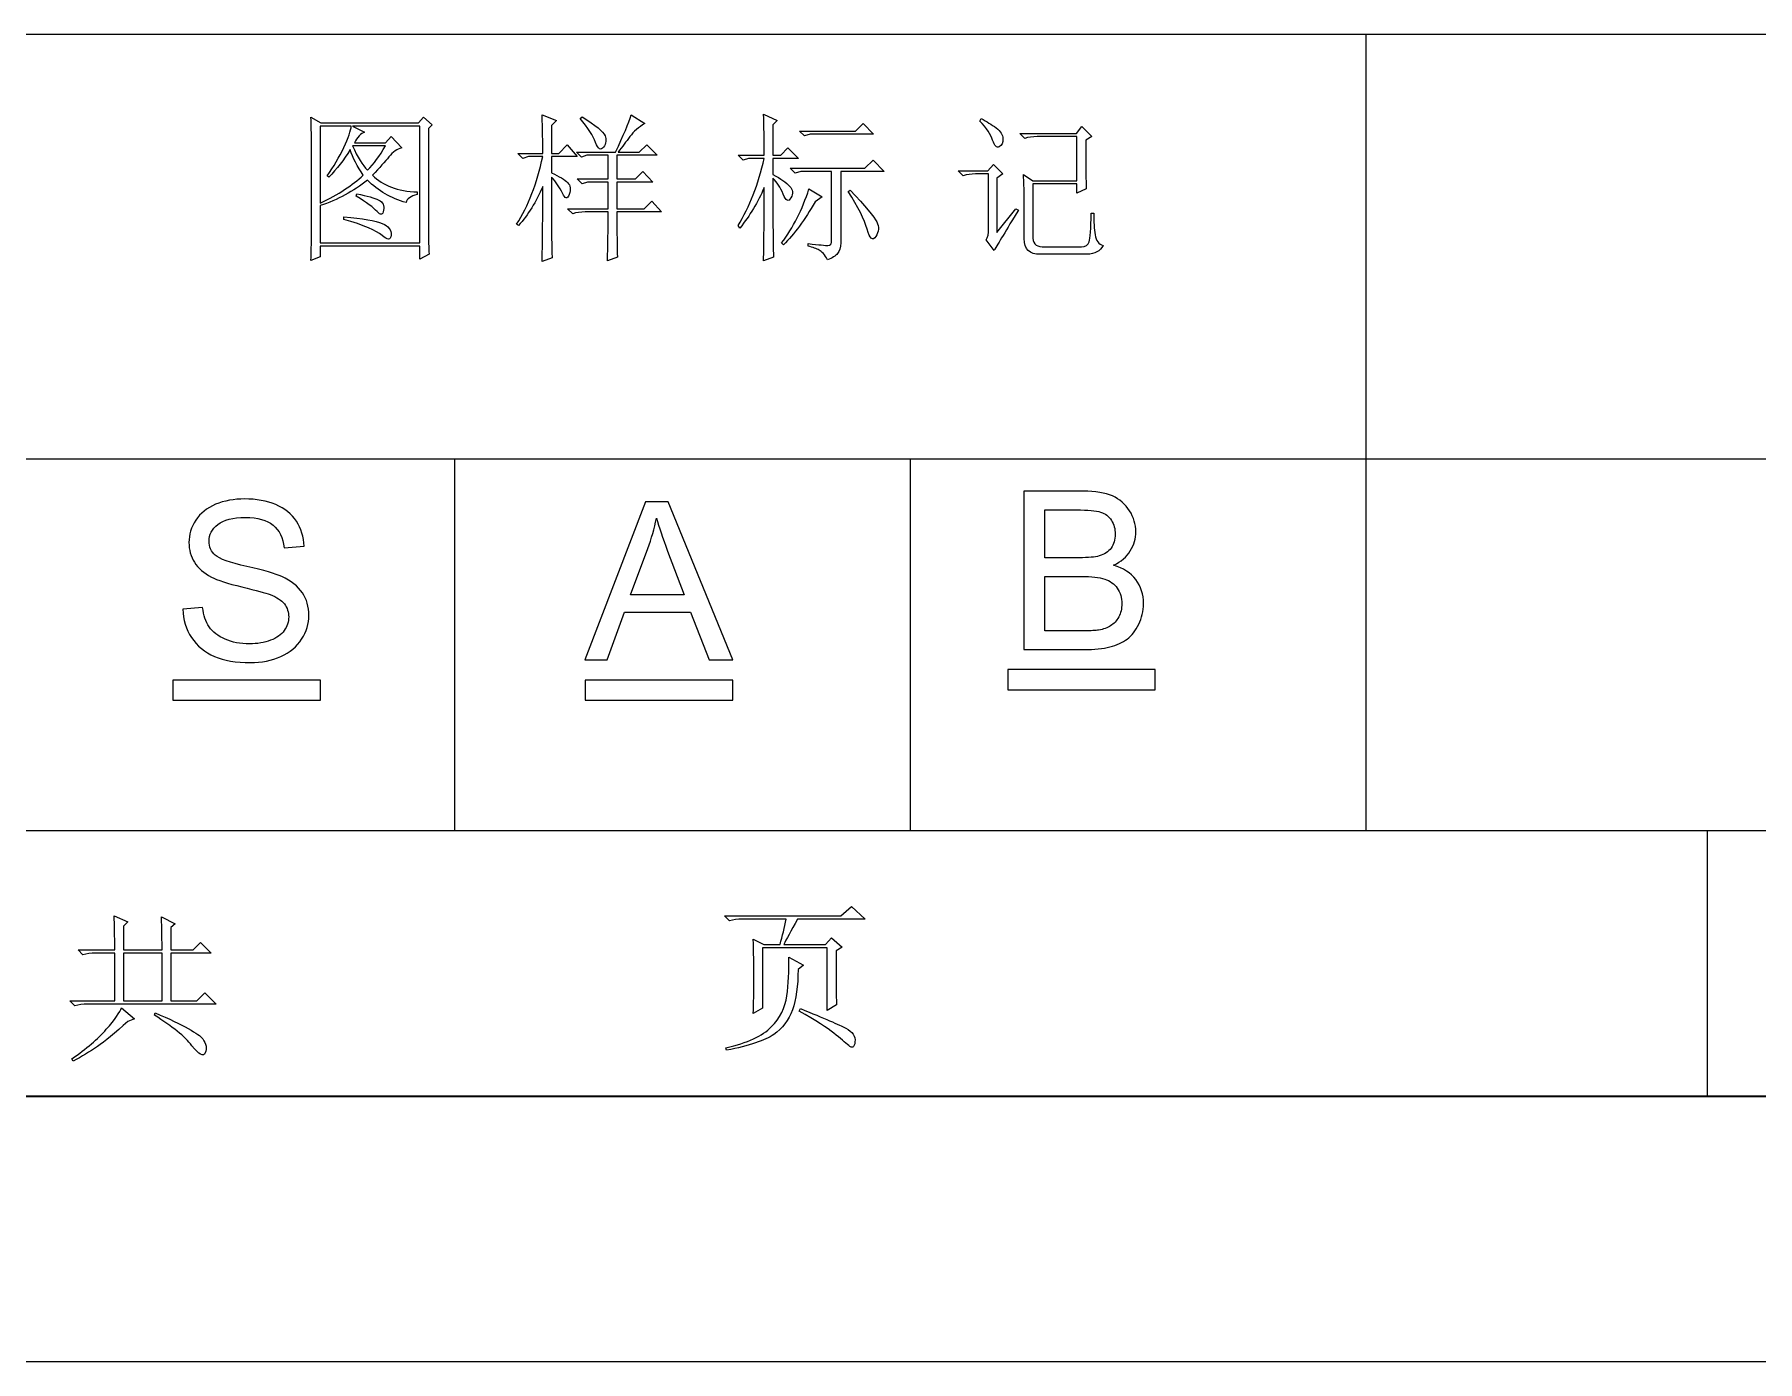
# Model space of a CAD drawing. Header units: millimetres. Extents: x 803 to 1266, y 444 to 714.
# Drawn here: x 1145.94 to 1175.1, y 444.44 to 466.91 of the extents above; entities that cross this region are included whole.
import ezdxf

# ---------------------------------------------------------------- set-up
doc = ezdxf.new("R2010")
doc.units = ezdxf.units.MM
doc.layers.add('layer 1', color=7, linetype='CONTINUOUS')

msp = doc.modelspace()

# ---------------------------------------------------------------- linework, layer by layer
at = {"layer": 'layer 1', "color": 1, "lineweight": 9}
for points in [[(1203.173, 466.907), (1203.173, 466.907), (1087.508, 466.907), (1087.508, 466.907)], [(1168.473, 466.907), (1168.473, 466.907), (1168.473, 466.907), (1168.473, 466.907)], [(1168.473, 466.907), (1168.473, 466.907), (1168.473, 453.428), (1168.473, 453.428)], [(1203.173, 459.718), (1203.173, 459.718), (1145.34, 459.718), (1145.34, 459.718)], [(1153.051, 459.718), (1153.051, 459.718), (1153.051, 453.428), (1153.051, 453.428)], [(1160.762, 459.718), (1160.762, 459.718), (1160.762, 453.428), (1160.762, 453.428)], [(1203.173, 453.428), (1203.173, 453.428), (1087.508, 453.428), (1087.508, 453.428)], [(1174.257, 453.428), (1174.257, 453.428), (1174.257, 453.428), (1174.257, 453.428)], [(1174.257, 448.935), (1174.257, 448.935), (1174.257, 453.428), (1174.257, 453.428)], [(1063.411, 444.443), (1063.411, 444.443), (1265.825, 444.443), (1265.825, 444.443)]]:
    msp.add_open_spline(points, degree=3, dxfattribs=at)
at = {"layer": 'layer 1', "color": 32, "lineweight": -3}
for points, knots in [([(1152.609, 465.315), (1152.609, 465.315), (1152.672, 465.377), (1152.672, 465.377), (1152.672, 465.377), (1152.672, 465.377), (1152.525, 465.504), (1152.525, 465.504), (1152.525, 465.504), (1152.525, 465.504), (1152.441, 465.409), (1152.441, 465.409), (1152.441, 465.409), (1152.441, 465.409), (1150.787, 465.409), (1150.787, 465.409), (1150.787, 465.409), (1150.787, 465.409), (1150.619, 465.504), (1150.619, 465.504), (1150.619, 465.504), (1150.626, 465.357), (1150.629, 465.223), (1150.629, 465.104), (1150.629, 465.104), (1150.629, 465.104), (1150.629, 463.514), (1150.629, 463.514), (1150.629, 463.514), (1150.629, 463.367), (1150.626, 463.223), (1150.619, 463.082), (1150.619, 463.082), (1150.619, 463.082), (1150.777, 463.145), (1150.777, 463.145), (1150.777, 463.145), (1150.777, 463.145), (1150.777, 463.324), (1150.777, 463.324), (1150.777, 463.324), (1150.777, 463.324), (1152.461, 463.324), (1152.461, 463.324), (1152.461, 463.324), (1152.461, 463.324), (1152.461, 463.103), (1152.461, 463.103), (1152.461, 463.103), (1152.461, 463.103), (1152.62, 463.187), (1152.62, 463.187), (1152.62, 463.187), (1152.612, 463.3), (1152.609, 463.426), (1152.609, 463.566), (1152.609, 463.566), (1152.609, 463.566), (1152.609, 465.315), (1152.609, 465.315)], [0, 0, 0, 0, 0.066667, 0.066667, 0.066667, 0.066667, 0.133333, 0.133333, 0.133333, 0.133333, 0.2, 0.2, 0.2, 0.2, 0.266667, 0.266667, 0.266667, 0.266667, 0.333333, 0.333333, 0.333333, 0.333333, 0.4, 0.4, 0.4, 0.4, 0.466667, 0.466667, 0.466667, 0.466667, 0.533333, 0.533333, 0.533333, 0.533333, 0.6, 0.6, 0.6, 0.6, 0.666667, 0.666667, 0.666667, 0.666667, 0.733333, 0.733333, 0.733333, 0.733333, 0.8, 0.8, 0.8, 0.8, 0.866667, 0.866667, 0.866667, 0.866667, 0.933333, 0.933333, 0.933333, 0.933333, 1, 1, 1, 1]), ([(1154.692, 463.651), (1154.692, 463.651), (1154.692, 464.493), (1154.692, 464.493), (1154.692, 464.493), (1154.769, 464.409), (1154.83, 464.318), (1154.876, 464.219), (1154.876, 464.219), (1154.922, 464.121), (1154.961, 464.114), (1154.992, 464.198), (1154.992, 464.198), (1155.023, 464.283), (1155.015, 464.349), (1154.965, 464.399), (1154.965, 464.399), (1154.916, 464.447), (1154.825, 464.504), (1154.692, 464.567), (1154.692, 464.567), (1154.692, 464.567), (1154.692, 464.841), (1154.692, 464.841), (1154.692, 464.841), (1154.692, 464.841), (1155.124, 464.841), (1155.124, 464.841), (1155.124, 464.841), (1155.124, 464.841), (1154.955, 465.041), (1154.955, 465.041), (1154.955, 465.041), (1154.955, 465.041), (1154.818, 464.893), (1154.818, 464.893), (1154.818, 464.893), (1154.818, 464.893), (1154.692, 464.893), (1154.692, 464.893), (1154.692, 464.893), (1154.692, 464.893), (1154.692, 465.367), (1154.692, 465.367), (1154.692, 465.367), (1154.692, 465.367), (1154.776, 465.452), (1154.776, 465.452), (1154.776, 465.452), (1154.776, 465.452), (1154.534, 465.546), (1154.534, 465.546), (1154.534, 465.546), (1154.541, 465.301), (1154.544, 465.083), (1154.544, 464.893), (1154.544, 464.893), (1154.544, 464.893), (1154.123, 464.893), (1154.123, 464.893), (1154.123, 464.893), (1154.123, 464.893), (1154.208, 464.809), (1154.208, 464.809), (1154.208, 464.809), (1154.208, 464.809), (1154.302, 464.841), (1154.302, 464.841), (1154.302, 464.841), (1154.302, 464.841), (1154.544, 464.841), (1154.544, 464.841), (1154.544, 464.841), (1154.446, 464.385), (1154.299, 464.002), (1154.102, 463.693), (1154.102, 463.693), (1154.102, 463.693), (1154.134, 463.672), (1154.134, 463.672), (1154.134, 463.672), (1154.295, 463.854), (1154.432, 464.075), (1154.544, 464.335), (1154.544, 464.335), (1154.544, 463.9), (1154.541, 463.475), (1154.534, 463.061), (1154.534, 463.061), (1154.534, 463.061), (1154.702, 463.124), (1154.702, 463.124), (1154.702, 463.124), (1154.695, 463.377), (1154.692, 463.553), (1154.692, 463.651)], [0, 0, 0, 0, 0.041667, 0.041667, 0.041667, 0.041667, 0.083333, 0.083333, 0.083333, 0.083333, 0.125, 0.125, 0.125, 0.125, 0.166667, 0.166667, 0.166667, 0.166667, 0.208333, 0.208333, 0.208333, 0.208333, 0.25, 0.25, 0.25, 0.25, 0.291667, 0.291667, 0.291667, 0.291667, 0.333333, 0.333333, 0.333333, 0.333333, 0.375, 0.375, 0.375, 0.375, 0.416667, 0.416667, 0.416667, 0.416667, 0.458333, 0.458333, 0.458333, 0.458333, 0.5, 0.5, 0.5, 0.5, 0.541667, 0.541667, 0.541667, 0.541667, 0.583333, 0.583333, 0.583333, 0.583333, 0.625, 0.625, 0.625, 0.625, 0.666667, 0.666667, 0.666667, 0.666667, 0.708333, 0.708333, 0.708333, 0.708333, 0.75, 0.75, 0.75, 0.75, 0.791667, 0.791667, 0.791667, 0.791667, 0.833333, 0.833333, 0.833333, 0.833333, 0.875, 0.875, 0.875, 0.875, 0.916667, 0.916667, 0.916667, 0.916667, 0.958333, 0.958333, 0.958333, 0.958333, 1, 1, 1, 1]), ([(1155.798, 463.903), (1155.798, 463.903), (1156.555, 463.903), (1156.555, 463.903), (1156.555, 463.903), (1156.555, 463.903), (1156.387, 464.083), (1156.387, 464.083), (1156.387, 464.083), (1156.387, 464.083), (1156.261, 463.956), (1156.261, 463.956), (1156.261, 463.956), (1156.261, 463.956), (1155.798, 463.956), (1155.798, 463.956), (1155.798, 463.956), (1155.798, 463.956), (1155.798, 464.409), (1155.798, 464.409), (1155.798, 464.409), (1155.798, 464.409), (1156.408, 464.409), (1156.408, 464.409), (1156.408, 464.409), (1156.408, 464.409), (1156.24, 464.588), (1156.24, 464.588), (1156.24, 464.588), (1156.24, 464.588), (1156.113, 464.461), (1156.113, 464.461), (1156.113, 464.461), (1156.113, 464.461), (1155.798, 464.461), (1155.798, 464.461), (1155.798, 464.461), (1155.798, 464.461), (1155.798, 464.862), (1155.798, 464.862), (1155.798, 464.862), (1155.798, 464.862), (1156.482, 464.862), (1156.482, 464.862), (1156.482, 464.862), (1156.482, 464.862), (1156.303, 465.041), (1156.303, 465.041), (1156.303, 465.041), (1156.303, 465.041), (1156.177, 464.914), (1156.177, 464.914), (1156.177, 464.914), (1156.177, 464.914), (1155.819, 464.914), (1155.819, 464.914), (1155.819, 464.914), (1155.889, 465.005), (1155.955, 465.094), (1156.019, 465.178), (1156.019, 465.178), (1156.082, 465.262), (1156.166, 465.336), (1156.272, 465.399), (1156.272, 465.399), (1156.272, 465.399), (1156.04, 465.546), (1156.04, 465.546), (1156.04, 465.546), (1155.997, 465.406), (1155.91, 465.195), (1155.776, 464.914), (1155.776, 464.914), (1155.776, 464.914), (1155.113, 464.914), (1155.113, 464.914), (1155.113, 464.914), (1155.113, 464.914), (1155.197, 464.83), (1155.197, 464.83), (1155.197, 464.83), (1155.197, 464.83), (1155.292, 464.862), (1155.292, 464.862), (1155.292, 464.862), (1155.292, 464.862), (1155.65, 464.862), (1155.65, 464.862), (1155.65, 464.862), (1155.65, 464.862), (1155.65, 464.461), (1155.65, 464.461), (1155.65, 464.461), (1155.65, 464.461), (1155.124, 464.461), (1155.124, 464.461), (1155.124, 464.461), (1155.124, 464.461), (1155.208, 464.377), (1155.208, 464.377), (1155.208, 464.377), (1155.208, 464.377), (1155.302, 464.409), (1155.302, 464.409), (1155.302, 464.409), (1155.302, 464.409), (1155.65, 464.409), (1155.65, 464.409), (1155.65, 464.409), (1155.65, 464.409), (1155.65, 463.956), (1155.65, 463.956), (1155.65, 463.956), (1155.65, 463.956), (1154.965, 463.956), (1154.965, 463.956), (1154.965, 463.956), (1154.965, 463.956), (1155.05, 463.872), (1155.05, 463.872), (1155.05, 463.872), (1155.113, 463.893), (1155.183, 463.903), (1155.261, 463.903), (1155.261, 463.903), (1155.261, 463.903), (1155.65, 463.903), (1155.65, 463.903), (1155.65, 463.903), (1155.65, 463.601), (1155.647, 463.324), (1155.639, 463.072), (1155.639, 463.072), (1155.639, 463.072), (1155.808, 463.135), (1155.808, 463.135), (1155.808, 463.135), (1155.801, 463.289), (1155.798, 463.545), (1155.798, 463.903)], [0, 0, 0, 0, 0.028571, 0.028571, 0.028571, 0.028571, 0.057143, 0.057143, 0.057143, 0.057143, 0.085714, 0.085714, 0.085714, 0.085714, 0.114286, 0.114286, 0.114286, 0.114286, 0.142857, 0.142857, 0.142857, 0.142857, 0.171429, 0.171429, 0.171429, 0.171429, 0.2, 0.2, 0.2, 0.2, 0.228571, 0.228571, 0.228571, 0.228571, 0.257143, 0.257143, 0.257143, 0.257143, 0.285714, 0.285714, 0.285714, 0.285714, 0.314286, 0.314286, 0.314286, 0.314286, 0.342857, 0.342857, 0.342857, 0.342857, 0.371429, 0.371429, 0.371429, 0.371429, 0.4, 0.4, 0.4, 0.4, 0.428571, 0.428571, 0.428571, 0.428571, 0.457143, 0.457143, 0.457143, 0.457143, 0.485714, 0.485714, 0.485714, 0.485714, 0.514286, 0.514286, 0.514286, 0.514286, 0.542857, 0.542857, 0.542857, 0.542857, 0.571429, 0.571429, 0.571429, 0.571429, 0.6, 0.6, 0.6, 0.6, 0.628571, 0.628571, 0.628571, 0.628571, 0.657143, 0.657143, 0.657143, 0.657143, 0.685714, 0.685714, 0.685714, 0.685714, 0.714286, 0.714286, 0.714286, 0.714286, 0.742857, 0.742857, 0.742857, 0.742857, 0.771429, 0.771429, 0.771429, 0.771429, 0.8, 0.8, 0.8, 0.8, 0.828571, 0.828571, 0.828571, 0.828571, 0.857143, 0.857143, 0.857143, 0.857143, 0.885714, 0.885714, 0.885714, 0.885714, 0.914286, 0.914286, 0.914286, 0.914286, 0.942857, 0.942857, 0.942857, 0.942857, 0.971429, 0.971429, 0.971429, 0.971429, 1, 1, 1, 1]), ([(1155.176, 465.483), (1155.31, 465.329), (1155.397, 465.193), (1155.439, 465.077), (1155.439, 465.077), (1155.482, 464.962), (1155.525, 464.935), (1155.571, 464.999), (1155.571, 464.999), (1155.616, 465.062), (1155.625, 465.127), (1155.598, 465.193), (1155.598, 465.193), (1155.569, 465.26), (1155.439, 465.367), (1155.208, 465.515), (1155.208, 465.515), (1155.208, 465.515), (1155.176, 465.483), (1155.176, 465.483)], [0, 0, 0, 0, 0.2, 0.2, 0.2, 0.2, 0.4, 0.4, 0.4, 0.4, 0.6, 0.6, 0.6, 0.6, 0.8, 0.8, 0.8, 0.8, 1, 1, 1, 1]), ([(1158.438, 464.472), (1158.509, 464.409), (1158.566, 464.319), (1158.612, 464.204), (1158.612, 464.204), (1158.658, 464.088), (1158.701, 464.066), (1158.744, 464.141), (1158.744, 464.141), (1158.786, 464.214), (1158.779, 464.281), (1158.722, 464.341), (1158.722, 464.341), (1158.666, 464.4), (1158.572, 464.465), (1158.438, 464.535), (1158.438, 464.535), (1158.438, 464.535), (1158.438, 464.809), (1158.438, 464.809), (1158.438, 464.809), (1158.438, 464.809), (1158.87, 464.809), (1158.87, 464.809), (1158.87, 464.809), (1158.87, 464.809), (1158.691, 464.988), (1158.691, 464.988), (1158.691, 464.988), (1158.691, 464.988), (1158.575, 464.862), (1158.575, 464.862), (1158.575, 464.862), (1158.575, 464.862), (1158.438, 464.862), (1158.438, 464.862), (1158.438, 464.862), (1158.438, 464.862), (1158.438, 465.377), (1158.438, 465.377), (1158.438, 465.377), (1158.438, 465.377), (1158.512, 465.452), (1158.512, 465.452), (1158.512, 465.452), (1158.512, 465.452), (1158.28, 465.557), (1158.28, 465.557), (1158.28, 465.557), (1158.287, 465.36), (1158.291, 465.129), (1158.291, 464.862), (1158.291, 464.862), (1158.291, 464.862), (1157.849, 464.862), (1157.849, 464.862), (1157.849, 464.862), (1157.849, 464.862), (1157.933, 464.778), (1157.933, 464.778), (1157.933, 464.778), (1157.933, 464.778), (1158.027, 464.809), (1158.027, 464.809), (1158.027, 464.809), (1158.027, 464.809), (1158.291, 464.809), (1158.291, 464.809), (1158.291, 464.809), (1158.192, 464.367), (1158.045, 463.988), (1157.849, 463.672), (1157.849, 463.672), (1157.849, 463.672), (1157.88, 463.63), (1157.88, 463.63), (1157.88, 463.63), (1158.049, 463.841), (1158.186, 464.068), (1158.291, 464.314), (1158.291, 464.314), (1158.291, 463.787), (1158.287, 463.374), (1158.28, 463.072), (1158.28, 463.072), (1158.28, 463.072), (1158.449, 463.135), (1158.449, 463.135), (1158.449, 463.135), (1158.442, 463.275), (1158.438, 463.721), (1158.438, 464.472)], [0, 0, 0, 0, 0.043478, 0.043478, 0.043478, 0.043478, 0.086957, 0.086957, 0.086957, 0.086957, 0.130435, 0.130435, 0.130435, 0.130435, 0.173913, 0.173913, 0.173913, 0.173913, 0.217391, 0.217391, 0.217391, 0.217391, 0.26087, 0.26087, 0.26087, 0.26087, 0.304348, 0.304348, 0.304348, 0.304348, 0.347826, 0.347826, 0.347826, 0.347826, 0.391304, 0.391304, 0.391304, 0.391304, 0.434783, 0.434783, 0.434783, 0.434783, 0.478261, 0.478261, 0.478261, 0.478261, 0.521739, 0.521739, 0.521739, 0.521739, 0.565217, 0.565217, 0.565217, 0.565217, 0.608696, 0.608696, 0.608696, 0.608696, 0.652174, 0.652174, 0.652174, 0.652174, 0.695652, 0.695652, 0.695652, 0.695652, 0.73913, 0.73913, 0.73913, 0.73913, 0.782609, 0.782609, 0.782609, 0.782609, 0.826087, 0.826087, 0.826087, 0.826087, 0.869565, 0.869565, 0.869565, 0.869565, 0.913043, 0.913043, 0.913043, 0.913043, 0.956522, 0.956522, 0.956522, 0.956522, 1, 1, 1, 1]), ([(1161.943, 465.441), (1162.055, 465.321), (1162.127, 465.213), (1162.158, 465.115), (1162.158, 465.115), (1162.19, 465.016), (1162.227, 464.979), (1162.269, 465.004), (1162.269, 465.004), (1162.311, 465.028), (1162.332, 465.074), (1162.332, 465.141), (1162.332, 465.141), (1162.332, 465.208), (1162.293, 465.269), (1162.216, 465.325), (1162.216, 465.325), (1162.139, 465.381), (1162.055, 465.434), (1161.964, 465.483), (1161.964, 465.483), (1161.964, 465.483), (1161.943, 465.441), (1161.943, 465.441)], [0, 0, 0, 0, 0.166667, 0.166667, 0.166667, 0.166667, 0.333333, 0.333333, 0.333333, 0.333333, 0.5, 0.5, 0.5, 0.5, 0.666667, 0.666667, 0.666667, 0.666667, 0.833333, 0.833333, 0.833333, 0.833333, 1, 1, 1, 1]), ([(1150.777, 465.357), (1150.777, 465.357), (1151.303, 465.357), (1151.303, 465.357), (1151.303, 465.357), (1151.297, 465.28), (1151.254, 465.158), (1151.177, 464.993), (1151.177, 464.993), (1151.1, 464.828), (1151.005, 464.669), (1150.893, 464.514), (1150.893, 464.514), (1150.893, 464.514), (1150.925, 464.493), (1150.925, 464.493), (1150.925, 464.493), (1151.057, 464.627), (1151.177, 464.781), (1151.282, 464.957), (1151.282, 464.957), (1151.332, 464.816), (1151.405, 464.672), (1151.504, 464.525), (1151.504, 464.525), (1151.328, 464.356), (1151.086, 464.198), (1150.777, 464.051), (1150.777, 464.051), (1150.777, 464.051), (1150.777, 465.357), (1150.777, 465.357)], [0, 0, 0, 0, 0.125, 0.125, 0.125, 0.125, 0.25, 0.25, 0.25, 0.25, 0.375, 0.375, 0.375, 0.375, 0.5, 0.5, 0.5, 0.5, 0.625, 0.625, 0.625, 0.625, 0.75, 0.75, 0.75, 0.75, 0.875, 0.875, 0.875, 0.875, 1, 1, 1, 1]), ([(1150.777, 463.377), (1150.777, 463.377), (1150.777, 464.009), (1150.777, 464.009), (1150.777, 464.009), (1151.072, 464.107), (1151.338, 464.251), (1151.577, 464.441), (1151.577, 464.441), (1151.76, 464.258), (1151.977, 464.132), (1152.23, 464.062), (1152.23, 464.062), (1152.244, 464.124), (1152.307, 464.17), (1152.42, 464.198), (1152.42, 464.198), (1152.42, 464.198), (1152.42, 464.24), (1152.42, 464.24), (1152.42, 464.24), (1152.089, 464.254), (1151.837, 464.349), (1151.661, 464.525), (1151.661, 464.525), (1151.781, 464.651), (1151.874, 464.755), (1151.94, 464.835), (1151.94, 464.835), (1152.007, 464.916), (1152.079, 464.967), (1152.156, 464.988), (1152.156, 464.988), (1152.156, 464.988), (1151.977, 465.178), (1151.977, 465.178), (1151.977, 465.178), (1151.977, 465.178), (1151.882, 465.072), (1151.882, 465.072), (1151.882, 465.072), (1151.882, 465.072), (1151.356, 465.072), (1151.356, 465.072), (1151.356, 465.072), (1151.377, 465.115), (1151.403, 465.153), (1151.435, 465.188), (1151.435, 465.188), (1151.467, 465.223), (1151.496, 465.245), (1151.525, 465.251), (1151.525, 465.251), (1151.525, 465.251), (1151.324, 465.357), (1151.324, 465.357), (1151.324, 465.357), (1151.324, 465.357), (1152.461, 465.357), (1152.461, 465.357), (1152.461, 465.357), (1152.461, 465.357), (1152.461, 463.377), (1152.461, 463.377), (1152.461, 463.377), (1152.461, 463.377), (1150.777, 463.377), (1150.777, 463.377)], [0, 0, 0, 0, 0.058824, 0.058824, 0.058824, 0.058824, 0.117647, 0.117647, 0.117647, 0.117647, 0.176471, 0.176471, 0.176471, 0.176471, 0.235294, 0.235294, 0.235294, 0.235294, 0.294118, 0.294118, 0.294118, 0.294118, 0.352941, 0.352941, 0.352941, 0.352941, 0.411765, 0.411765, 0.411765, 0.411765, 0.470588, 0.470588, 0.470588, 0.470588, 0.529412, 0.529412, 0.529412, 0.529412, 0.588235, 0.588235, 0.588235, 0.588235, 0.647059, 0.647059, 0.647059, 0.647059, 0.705882, 0.705882, 0.705882, 0.705882, 0.764706, 0.764706, 0.764706, 0.764706, 0.823529, 0.823529, 0.823529, 0.823529, 0.882353, 0.882353, 0.882353, 0.882353, 0.941176, 0.941176, 0.941176, 0.941176, 1, 1, 1, 1]), ([(1158.891, 465.272), (1158.891, 465.272), (1158.975, 465.188), (1158.975, 465.188), (1158.975, 465.188), (1158.975, 465.188), (1159.07, 465.22), (1159.07, 465.22), (1159.07, 465.22), (1159.07, 465.22), (1160.144, 465.22), (1160.144, 465.22), (1160.144, 465.22), (1160.144, 465.22), (1159.965, 465.399), (1159.965, 465.399), (1159.965, 465.399), (1159.965, 465.399), (1159.839, 465.272), (1159.839, 465.272), (1159.839, 465.272), (1159.839, 465.272), (1158.891, 465.272), (1158.891, 465.272)], [0, 0, 0, 0, 0.166667, 0.166667, 0.166667, 0.166667, 0.333333, 0.333333, 0.333333, 0.333333, 0.5, 0.5, 0.5, 0.5, 0.666667, 0.666667, 0.666667, 0.666667, 0.833333, 0.833333, 0.833333, 0.833333, 1, 1, 1, 1]), ([(1162.69, 463.451), (1162.69, 463.268), (1162.781, 463.181), (1162.964, 463.187), (1162.964, 463.187), (1162.964, 463.187), (1163.754, 463.187), (1163.754, 463.187), (1163.754, 463.187), (1163.887, 463.187), (1163.978, 463.237), (1164.027, 463.335), (1164.027, 463.335), (1163.95, 463.356), (1163.905, 463.415), (1163.891, 463.514), (1163.891, 463.514), (1163.876, 463.612), (1163.87, 463.735), (1163.87, 463.882), (1163.87, 463.882), (1163.87, 463.882), (1163.827, 463.882), (1163.827, 463.882), (1163.827, 463.882), (1163.82, 463.616), (1163.808, 463.454), (1163.79, 463.398), (1163.79, 463.398), (1163.773, 463.342), (1163.729, 463.314), (1163.659, 463.314), (1163.659, 463.314), (1163.659, 463.314), (1162.995, 463.314), (1162.995, 463.314), (1162.995, 463.314), (1162.883, 463.314), (1162.83, 463.377), (1162.838, 463.504), (1162.838, 463.504), (1162.838, 463.504), (1162.838, 464.377), (1162.838, 464.377), (1162.838, 464.377), (1162.838, 464.377), (1163.585, 464.377), (1163.585, 464.377), (1163.585, 464.377), (1163.585, 464.377), (1163.585, 464.219), (1163.585, 464.219), (1163.585, 464.219), (1163.585, 464.219), (1163.743, 464.293), (1163.743, 464.293), (1163.743, 464.293), (1163.736, 464.399), (1163.733, 464.672), (1163.733, 465.115), (1163.733, 465.115), (1163.733, 465.115), (1163.838, 465.178), (1163.838, 465.178), (1163.838, 465.178), (1163.838, 465.178), (1163.669, 465.346), (1163.669, 465.346), (1163.669, 465.346), (1163.669, 465.346), (1163.575, 465.23), (1163.575, 465.23), (1163.575, 465.23), (1163.575, 465.23), (1162.617, 465.23), (1162.617, 465.23), (1162.617, 465.23), (1162.617, 465.23), (1162.701, 465.146), (1162.701, 465.146), (1162.701, 465.146), (1162.764, 465.167), (1162.834, 465.178), (1162.911, 465.178), (1162.911, 465.178), (1162.911, 465.178), (1163.585, 465.178), (1163.585, 465.178), (1163.585, 465.178), (1163.585, 465.178), (1163.585, 464.43), (1163.585, 464.43), (1163.585, 464.43), (1163.585, 464.43), (1162.838, 464.43), (1162.838, 464.43), (1162.838, 464.43), (1162.838, 464.43), (1162.679, 464.535), (1162.679, 464.535), (1162.679, 464.535), (1162.687, 464.409), (1162.69, 464.29), (1162.69, 464.177), (1162.69, 464.177), (1162.69, 464.177), (1162.69, 463.451), (1162.69, 463.451)], [0, 0, 0, 0, 0.037037, 0.037037, 0.037037, 0.037037, 0.074074, 0.074074, 0.074074, 0.074074, 0.111111, 0.111111, 0.111111, 0.111111, 0.148148, 0.148148, 0.148148, 0.148148, 0.185185, 0.185185, 0.185185, 0.185185, 0.222222, 0.222222, 0.222222, 0.222222, 0.259259, 0.259259, 0.259259, 0.259259, 0.296296, 0.296296, 0.296296, 0.296296, 0.333333, 0.333333, 0.333333, 0.333333, 0.37037, 0.37037, 0.37037, 0.37037, 0.407407, 0.407407, 0.407407, 0.407407, 0.444444, 0.444444, 0.444444, 0.444444, 0.481481, 0.481481, 0.481481, 0.481481, 0.518519, 0.518519, 0.518519, 0.518519, 0.555556, 0.555556, 0.555556, 0.555556, 0.592593, 0.592593, 0.592593, 0.592593, 0.62963, 0.62963, 0.62963, 0.62963, 0.666667, 0.666667, 0.666667, 0.666667, 0.703704, 0.703704, 0.703704, 0.703704, 0.740741, 0.740741, 0.740741, 0.740741, 0.777778, 0.777778, 0.777778, 0.777778, 0.814815, 0.814815, 0.814815, 0.814815, 0.851852, 0.851852, 0.851852, 0.851852, 0.888889, 0.888889, 0.888889, 0.888889, 0.925926, 0.925926, 0.925926, 0.925926, 0.962963, 0.962963, 0.962963, 0.962963, 1, 1, 1, 1]), ([(1151.324, 465.02), (1151.324, 465.02), (1151.882, 465.02), (1151.882, 465.02), (1151.882, 465.02), (1151.784, 464.851), (1151.682, 464.714), (1151.577, 464.609), (1151.577, 464.609), (1151.493, 464.693), (1151.409, 464.83), (1151.324, 465.02)], [0, 0, 0, 0, 0.333333, 0.333333, 0.333333, 0.333333, 0.666667, 0.666667, 0.666667, 0.666667, 1, 1, 1, 1]), ([(1159.038, 463.367), (1159.038, 463.367), (1159.038, 463.324), (1159.038, 463.324), (1159.038, 463.324), (1159.116, 463.303), (1159.177, 463.28), (1159.223, 463.256), (1159.223, 463.256), (1159.268, 463.231), (1159.316, 463.177), (1159.365, 463.093), (1159.365, 463.093), (1159.442, 463.121), (1159.498, 463.156), (1159.533, 463.198), (1159.533, 463.198), (1159.568, 463.24), (1159.586, 463.3), (1159.586, 463.377), (1159.586, 463.377), (1159.586, 463.377), (1159.586, 464.588), (1159.586, 464.588), (1159.586, 464.588), (1159.586, 464.588), (1160.323, 464.588), (1160.323, 464.588), (1160.323, 464.588), (1160.323, 464.588), (1160.134, 464.778), (1160.134, 464.778), (1160.134, 464.778), (1160.134, 464.778), (1159.997, 464.641), (1159.997, 464.641), (1159.997, 464.641), (1159.997, 464.641), (1158.733, 464.641), (1158.733, 464.641), (1158.733, 464.641), (1158.733, 464.641), (1158.817, 464.556), (1158.817, 464.556), (1158.817, 464.556), (1158.817, 464.556), (1158.912, 464.588), (1158.912, 464.588), (1158.912, 464.588), (1158.912, 464.588), (1159.428, 464.588), (1159.428, 464.588), (1159.428, 464.588), (1159.428, 464.588), (1159.428, 463.388), (1159.428, 463.388), (1159.428, 463.388), (1159.428, 463.353), (1159.409, 463.335), (1159.37, 463.335), (1159.37, 463.335), (1159.332, 463.335), (1159.221, 463.345), (1159.038, 463.367)], [0, 0, 0, 0, 0.0625, 0.0625, 0.0625, 0.0625, 0.125, 0.125, 0.125, 0.125, 0.1875, 0.1875, 0.1875, 0.1875, 0.25, 0.25, 0.25, 0.25, 0.3125, 0.3125, 0.3125, 0.3125, 0.375, 0.375, 0.375, 0.375, 0.4375, 0.4375, 0.4375, 0.4375, 0.5, 0.5, 0.5, 0.5, 0.5625, 0.5625, 0.5625, 0.5625, 0.625, 0.625, 0.625, 0.625, 0.6875, 0.6875, 0.6875, 0.6875, 0.75, 0.75, 0.75, 0.75, 0.8125, 0.8125, 0.8125, 0.8125, 0.875, 0.875, 0.875, 0.875, 0.9375, 0.9375, 0.9375, 0.9375, 1, 1, 1, 1]), ([(1162.048, 463.43), (1162.048, 463.43), (1162.185, 463.251), (1162.185, 463.251), (1162.185, 463.251), (1162.248, 463.363), (1162.385, 463.591), (1162.595, 463.935), (1162.595, 463.935), (1162.595, 463.935), (1162.553, 463.956), (1162.553, 463.956), (1162.553, 463.956), (1162.553, 463.956), (1162.227, 463.556), (1162.227, 463.556), (1162.227, 463.556), (1162.227, 463.556), (1162.227, 464.472), (1162.227, 464.472), (1162.227, 464.472), (1162.227, 464.472), (1162.332, 464.546), (1162.332, 464.546), (1162.332, 464.546), (1162.332, 464.546), (1162.174, 464.704), (1162.174, 464.704), (1162.174, 464.704), (1162.174, 464.704), (1162.079, 464.598), (1162.079, 464.598), (1162.079, 464.598), (1162.079, 464.598), (1161.574, 464.598), (1161.574, 464.598), (1161.574, 464.598), (1161.574, 464.598), (1161.658, 464.514), (1161.658, 464.514), (1161.658, 464.514), (1161.722, 464.535), (1161.792, 464.546), (1161.869, 464.546), (1161.869, 464.546), (1161.869, 464.546), (1162.09, 464.546), (1162.09, 464.546), (1162.09, 464.546), (1162.09, 464.546), (1162.09, 463.619), (1162.09, 463.619), (1162.09, 463.619), (1162.09, 463.535), (1162.076, 463.472), (1162.048, 463.43)], [0, 0, 0, 0, 0.071429, 0.071429, 0.071429, 0.071429, 0.142857, 0.142857, 0.142857, 0.142857, 0.214286, 0.214286, 0.214286, 0.214286, 0.285714, 0.285714, 0.285714, 0.285714, 0.357143, 0.357143, 0.357143, 0.357143, 0.428571, 0.428571, 0.428571, 0.428571, 0.5, 0.5, 0.5, 0.5, 0.571429, 0.571429, 0.571429, 0.571429, 0.642857, 0.642857, 0.642857, 0.642857, 0.714286, 0.714286, 0.714286, 0.714286, 0.785714, 0.785714, 0.785714, 0.785714, 0.857143, 0.857143, 0.857143, 0.857143, 0.928571, 0.928571, 0.928571, 0.928571, 1, 1, 1, 1]), ([(1159.049, 464.293), (1158.937, 463.942), (1158.782, 463.637), (1158.585, 463.377), (1158.585, 463.377), (1158.585, 463.377), (1158.617, 463.345), (1158.617, 463.345), (1158.617, 463.345), (1158.8, 463.528), (1158.979, 463.77), (1159.154, 464.072), (1159.154, 464.072), (1159.154, 464.072), (1159.27, 464.156), (1159.27, 464.156), (1159.27, 464.156), (1159.27, 464.156), (1159.049, 464.293), (1159.049, 464.293)], [0, 0, 0, 0, 0.2, 0.2, 0.2, 0.2, 0.4, 0.4, 0.4, 0.4, 0.6, 0.6, 0.6, 0.6, 0.8, 0.8, 0.8, 0.8, 1, 1, 1, 1]), ([(1159.744, 464.272), (1159.744, 464.272), (1159.712, 464.251), (1159.712, 464.251), (1159.712, 464.251), (1159.881, 463.984), (1159.988, 463.77), (1160.033, 463.609), (1160.033, 463.609), (1160.079, 463.447), (1160.128, 463.407), (1160.181, 463.487), (1160.181, 463.487), (1160.233, 463.568), (1160.239, 463.651), (1160.197, 463.735), (1160.197, 463.735), (1160.155, 463.819), (1160.004, 463.998), (1159.744, 464.272)], [0, 0, 0, 0, 0.2, 0.2, 0.2, 0.2, 0.4, 0.4, 0.4, 0.4, 0.6, 0.6, 0.6, 0.6, 0.8, 0.8, 0.8, 0.8, 1, 1, 1, 1]), ([(1151.398, 464.209), (1151.398, 464.209), (1151.388, 464.167), (1151.388, 464.167), (1151.388, 464.167), (1151.563, 464.062), (1151.681, 463.975), (1151.74, 463.909), (1151.74, 463.909), (1151.8, 463.842), (1151.837, 463.849), (1151.851, 463.93), (1151.851, 463.93), (1151.865, 464.01), (1151.837, 464.068), (1151.767, 464.104), (1151.767, 464.104), (1151.696, 464.139), (1151.574, 464.174), (1151.398, 464.209)], [0, 0, 0, 0, 0.2, 0.2, 0.2, 0.2, 0.4, 0.4, 0.4, 0.4, 0.6, 0.6, 0.6, 0.6, 0.8, 0.8, 0.8, 0.8, 1, 1, 1, 1]), ([(1151.177, 463.819), (1151.177, 463.819), (1151.177, 463.777), (1151.177, 463.777), (1151.177, 463.777), (1151.514, 463.679), (1151.73, 463.588), (1151.824, 463.504), (1151.824, 463.504), (1151.919, 463.419), (1151.97, 463.421), (1151.977, 463.508), (1151.977, 463.508), (1151.984, 463.597), (1151.934, 463.663), (1151.824, 463.709), (1151.824, 463.709), (1151.716, 463.754), (1151.5, 463.791), (1151.177, 463.819)], [0, 0, 0, 0, 0.2, 0.2, 0.2, 0.2, 0.4, 0.4, 0.4, 0.4, 0.6, 0.6, 0.6, 0.6, 0.8, 0.8, 0.8, 0.8, 1, 1, 1, 1]), ([(1148.453, 457.179), (1148.453, 457.179), (1148.787, 457.209), (1148.787, 457.209), (1148.787, 457.209), (1148.803, 457.074), (1148.84, 456.965), (1148.898, 456.878), (1148.898, 456.878), (1148.956, 456.792), (1149.046, 456.723), (1149.167, 456.67), (1149.167, 456.67), (1149.289, 456.617), (1149.426, 456.591), (1149.579, 456.591), (1149.579, 456.591), (1149.714, 456.591), (1149.833, 456.611), (1149.937, 456.651), (1149.937, 456.651), (1150.04, 456.691), (1150.118, 456.746), (1150.168, 456.816), (1150.168, 456.816), (1150.219, 456.887), (1150.244, 456.963), (1150.244, 457.046), (1150.244, 457.046), (1150.244, 457.13), (1150.22, 457.203), (1150.171, 457.266), (1150.171, 457.266), (1150.122, 457.329), (1150.041, 457.381), (1149.93, 457.424), (1149.93, 457.424), (1149.857, 457.452), (1149.699, 457.496), (1149.452, 457.555), (1149.452, 457.555), (1149.207, 457.614), (1149.034, 457.67), (1148.935, 457.722), (1148.935, 457.722), (1148.807, 457.789), (1148.712, 457.872), (1148.649, 457.972), (1148.649, 457.972), (1148.586, 458.071), (1148.555, 458.182), (1148.555, 458.306), (1148.555, 458.306), (1148.555, 458.44), (1148.593, 458.567), (1148.67, 458.684), (1148.67, 458.684), (1148.747, 458.802), (1148.859, 458.892), (1149.006, 458.953), (1149.006, 458.953), (1149.154, 459.013), (1149.318, 459.044), (1149.498, 459.044), (1149.498, 459.044), (1149.697, 459.044), (1149.872, 459.012), (1150.024, 458.948), (1150.024, 458.948), (1150.176, 458.884), (1150.292, 458.79), (1150.374, 458.666), (1150.374, 458.666), (1150.455, 458.541), (1150.5, 458.4), (1150.506, 458.243), (1150.506, 458.243), (1150.506, 458.243), (1150.166, 458.218), (1150.166, 458.218), (1150.166, 458.218), (1150.147, 458.387), (1150.085, 458.515), (1149.98, 458.601), (1149.98, 458.601), (1149.874, 458.688), (1149.719, 458.731), (1149.513, 458.731), (1149.513, 458.731), (1149.298, 458.731), (1149.142, 458.692), (1149.044, 458.613), (1149.044, 458.613), (1148.946, 458.535), (1148.896, 458.44), (1148.896, 458.329), (1148.896, 458.329), (1148.896, 458.233), (1148.931, 458.153), (1149.001, 458.092), (1149.001, 458.092), (1149.069, 458.029), (1149.247, 457.965), (1149.535, 457.901), (1149.535, 457.901), (1149.824, 457.835), (1150.022, 457.778), (1150.129, 457.73), (1150.129, 457.73), (1150.285, 457.657), (1150.4, 457.566), (1150.475, 457.456), (1150.475, 457.456), (1150.549, 457.346), (1150.586, 457.219), (1150.586, 457.075), (1150.586, 457.075), (1150.586, 456.932), (1150.545, 456.798), (1150.463, 456.672), (1150.463, 456.672), (1150.382, 456.546), (1150.264, 456.448), (1150.111, 456.377), (1150.111, 456.377), (1149.959, 456.308), (1149.786, 456.273), (1149.595, 456.273), (1149.595, 456.273), (1149.353, 456.273), (1149.149, 456.308), (1148.986, 456.379), (1148.986, 456.379), (1148.822, 456.449), (1148.693, 456.555), (1148.599, 456.698), (1148.599, 456.698), (1148.506, 456.839), (1148.457, 457), (1148.453, 457.179)], [0, 0, 0, 0, 0.028571, 0.028571, 0.028571, 0.028571, 0.057143, 0.057143, 0.057143, 0.057143, 0.085714, 0.085714, 0.085714, 0.085714, 0.114286, 0.114286, 0.114286, 0.114286, 0.142857, 0.142857, 0.142857, 0.142857, 0.171429, 0.171429, 0.171429, 0.171429, 0.2, 0.2, 0.2, 0.2, 0.228571, 0.228571, 0.228571, 0.228571, 0.257143, 0.257143, 0.257143, 0.257143, 0.285714, 0.285714, 0.285714, 0.285714, 0.314286, 0.314286, 0.314286, 0.314286, 0.342857, 0.342857, 0.342857, 0.342857, 0.371429, 0.371429, 0.371429, 0.371429, 0.4, 0.4, 0.4, 0.4, 0.428571, 0.428571, 0.428571, 0.428571, 0.457143, 0.457143, 0.457143, 0.457143, 0.485714, 0.485714, 0.485714, 0.485714, 0.514286, 0.514286, 0.514286, 0.514286, 0.542857, 0.542857, 0.542857, 0.542857, 0.571429, 0.571429, 0.571429, 0.571429, 0.6, 0.6, 0.6, 0.6, 0.628571, 0.628571, 0.628571, 0.628571, 0.657143, 0.657143, 0.657143, 0.657143, 0.685714, 0.685714, 0.685714, 0.685714, 0.714286, 0.714286, 0.714286, 0.714286, 0.742857, 0.742857, 0.742857, 0.742857, 0.771429, 0.771429, 0.771429, 0.771429, 0.8, 0.8, 0.8, 0.8, 0.828571, 0.828571, 0.828571, 0.828571, 0.857143, 0.857143, 0.857143, 0.857143, 0.885714, 0.885714, 0.885714, 0.885714, 0.914286, 0.914286, 0.914286, 0.914286, 0.942857, 0.942857, 0.942857, 0.942857, 0.971429, 0.971429, 0.971429, 0.971429, 1, 1, 1, 1]), ([(1162.687, 456.495), (1162.687, 456.495), (1162.687, 459.175), (1162.687, 459.175), (1162.687, 459.175), (1162.687, 459.175), (1163.693, 459.175), (1163.693, 459.175), (1163.693, 459.175), (1163.898, 459.175), (1164.062, 459.148), (1164.185, 459.094), (1164.185, 459.094), (1164.309, 459.04), (1164.406, 458.956), (1164.476, 458.843), (1164.476, 458.843), (1164.546, 458.731), (1164.581, 458.613), (1164.581, 458.489), (1164.581, 458.489), (1164.581, 458.375), (1164.55, 458.267), (1164.488, 458.166), (1164.488, 458.166), (1164.426, 458.065), (1164.332, 457.983), (1164.206, 457.921), (1164.206, 457.921), (1164.369, 457.873), (1164.493, 457.792), (1164.58, 457.678), (1164.58, 457.678), (1164.668, 457.563), (1164.711, 457.428), (1164.711, 457.272), (1164.711, 457.272), (1164.711, 457.146), (1164.684, 457.03), (1164.631, 456.922), (1164.631, 456.922), (1164.578, 456.814), (1164.513, 456.731), (1164.435, 456.672), (1164.435, 456.672), (1164.357, 456.614), (1164.259, 456.57), (1164.142, 456.54), (1164.142, 456.54), (1164.024, 456.51), (1163.88, 456.495), (1163.709, 456.495), (1163.709, 456.495), (1163.709, 456.495), (1162.687, 456.495), (1162.687, 456.495)], [0, 0, 0, 0, 0.071429, 0.071429, 0.071429, 0.071429, 0.142857, 0.142857, 0.142857, 0.142857, 0.214286, 0.214286, 0.214286, 0.214286, 0.285714, 0.285714, 0.285714, 0.285714, 0.357143, 0.357143, 0.357143, 0.357143, 0.428571, 0.428571, 0.428571, 0.428571, 0.5, 0.5, 0.5, 0.5, 0.571429, 0.571429, 0.571429, 0.571429, 0.642857, 0.642857, 0.642857, 0.642857, 0.714286, 0.714286, 0.714286, 0.714286, 0.785714, 0.785714, 0.785714, 0.785714, 0.857143, 0.857143, 0.857143, 0.857143, 0.928571, 0.928571, 0.928571, 0.928571, 1, 1, 1, 1]), ([(1155.255, 456.318), (1155.255, 456.318), (1156.284, 458.998), (1156.284, 458.998), (1156.284, 458.998), (1156.284, 458.998), (1156.666, 458.998), (1156.666, 458.998), (1156.666, 458.998), (1156.666, 458.998), (1157.763, 456.318), (1157.763, 456.318), (1157.763, 456.318), (1157.763, 456.318), (1157.359, 456.318), (1157.359, 456.318), (1157.359, 456.318), (1157.359, 456.318), (1157.046, 457.13), (1157.046, 457.13), (1157.046, 457.13), (1157.046, 457.13), (1155.926, 457.13), (1155.926, 457.13), (1155.926, 457.13), (1155.926, 457.13), (1155.632, 456.318), (1155.632, 456.318), (1155.632, 456.318), (1155.632, 456.318), (1155.255, 456.318), (1155.255, 456.318)], [0, 0, 0, 0, 0.125, 0.125, 0.125, 0.125, 0.25, 0.25, 0.25, 0.25, 0.375, 0.375, 0.375, 0.375, 0.5, 0.5, 0.5, 0.5, 0.625, 0.625, 0.625, 0.625, 0.75, 0.75, 0.75, 0.75, 0.875, 0.875, 0.875, 0.875, 1, 1, 1, 1]), ([(1163.042, 458.049), (1163.042, 458.049), (1163.622, 458.049), (1163.622, 458.049), (1163.622, 458.049), (1163.778, 458.049), (1163.891, 458.059), (1163.96, 458.08), (1163.96, 458.08), (1164.05, 458.107), (1164.118, 458.151), (1164.163, 458.213), (1164.163, 458.213), (1164.209, 458.276), (1164.232, 458.354), (1164.232, 458.447), (1164.232, 458.447), (1164.232, 458.536), (1164.211, 458.615), (1164.168, 458.682), (1164.168, 458.682), (1164.125, 458.75), (1164.064, 458.796), (1163.986, 458.821), (1163.986, 458.821), (1163.906, 458.846), (1163.77, 458.859), (1163.577, 458.859), (1163.577, 458.859), (1163.577, 458.859), (1163.042, 458.859), (1163.042, 458.859), (1163.042, 458.859), (1163.042, 458.859), (1163.042, 458.049), (1163.042, 458.049)], [0, 0, 0, 0, 0.111111, 0.111111, 0.111111, 0.111111, 0.222222, 0.222222, 0.222222, 0.222222, 0.333333, 0.333333, 0.333333, 0.333333, 0.444444, 0.444444, 0.444444, 0.444444, 0.555556, 0.555556, 0.555556, 0.555556, 0.666667, 0.666667, 0.666667, 0.666667, 0.777778, 0.777778, 0.777778, 0.777778, 0.888889, 0.888889, 0.888889, 0.888889, 1, 1, 1, 1]), ([(1156.028, 457.419), (1156.028, 457.419), (1156.937, 457.419), (1156.937, 457.419), (1156.937, 457.419), (1156.937, 457.419), (1156.657, 458.161), (1156.657, 458.161), (1156.657, 458.161), (1156.572, 458.386), (1156.508, 458.571), (1156.467, 458.717), (1156.467, 458.717), (1156.433, 458.545), (1156.385, 458.374), (1156.322, 458.204), (1156.322, 458.204), (1156.322, 458.204), (1156.028, 457.419), (1156.028, 457.419)], [0, 0, 0, 0, 0.2, 0.2, 0.2, 0.2, 0.4, 0.4, 0.4, 0.4, 0.6, 0.6, 0.6, 0.6, 0.8, 0.8, 0.8, 0.8, 1, 1, 1, 1]), ([(1163.042, 456.811), (1163.042, 456.811), (1163.709, 456.811), (1163.709, 456.811), (1163.709, 456.811), (1163.824, 456.811), (1163.904, 456.816), (1163.951, 456.824), (1163.951, 456.824), (1164.032, 456.839), (1164.1, 456.863), (1164.155, 456.897), (1164.155, 456.897), (1164.21, 456.931), (1164.255, 456.981), (1164.291, 457.046), (1164.291, 457.046), (1164.326, 457.111), (1164.344, 457.186), (1164.344, 457.272), (1164.344, 457.272), (1164.344, 457.372), (1164.318, 457.458), (1164.267, 457.533), (1164.267, 457.533), (1164.216, 457.606), (1164.145, 457.658), (1164.054, 457.688), (1164.054, 457.688), (1163.963, 457.717), (1163.832, 457.732), (1163.662, 457.732), (1163.662, 457.732), (1163.662, 457.732), (1163.042, 457.732), (1163.042, 457.732), (1163.042, 457.732), (1163.042, 457.732), (1163.042, 456.811), (1163.042, 456.811)], [0, 0, 0, 0, 0.1, 0.1, 0.1, 0.1, 0.2, 0.2, 0.2, 0.2, 0.3, 0.3, 0.3, 0.3, 0.4, 0.4, 0.4, 0.4, 0.5, 0.5, 0.5, 0.5, 0.6, 0.6, 0.6, 0.6, 0.7, 0.7, 0.7, 0.7, 0.8, 0.8, 0.8, 0.8, 0.9, 0.9, 0.9, 0.9, 1, 1, 1, 1]), ([(1162.413, 456.155), (1162.413, 456.155), (1164.91, 456.155), (1164.91, 456.155), (1164.91, 456.155), (1164.91, 456.155), (1164.91, 455.814), (1164.91, 455.814), (1164.91, 455.814), (1164.91, 455.814), (1162.413, 455.814), (1162.413, 455.814), (1162.413, 455.814), (1162.413, 455.814), (1162.413, 456.155), (1162.413, 456.155)], [0, 0, 0, 0, 0.25, 0.25, 0.25, 0.25, 0.5, 0.5, 0.5, 0.5, 0.75, 0.75, 0.75, 0.75, 1, 1, 1, 1]), ([(1148.284, 455.978), (1148.284, 455.978), (1150.782, 455.978), (1150.782, 455.978), (1150.782, 455.978), (1150.782, 455.978), (1150.782, 455.637), (1150.782, 455.637), (1150.782, 455.637), (1150.782, 455.637), (1148.284, 455.637), (1148.284, 455.637), (1148.284, 455.637), (1148.284, 455.637), (1148.284, 455.978), (1148.284, 455.978)], [0, 0, 0, 0, 0.25, 0.25, 0.25, 0.25, 0.5, 0.5, 0.5, 0.5, 0.75, 0.75, 0.75, 0.75, 1, 1, 1, 1]), ([(1155.26, 455.978), (1155.26, 455.978), (1157.758, 455.978), (1157.758, 455.978), (1157.758, 455.978), (1157.758, 455.978), (1157.758, 455.637), (1157.758, 455.637), (1157.758, 455.637), (1157.758, 455.637), (1155.26, 455.637), (1155.26, 455.637), (1155.26, 455.637), (1155.26, 455.637), (1155.26, 455.978), (1155.26, 455.978)], [0, 0, 0, 0, 0.25, 0.25, 0.25, 0.25, 0.5, 0.5, 0.5, 0.5, 0.75, 0.75, 0.75, 0.75, 1, 1, 1, 1]), ([(1157.622, 451.985), (1157.622, 451.985), (1157.706, 451.901), (1157.706, 451.901), (1157.706, 451.901), (1157.769, 451.922), (1157.84, 451.932), (1157.917, 451.932), (1157.917, 451.932), (1157.917, 451.932), (1158.664, 451.932), (1158.664, 451.932), (1158.664, 451.932), (1158.636, 451.792), (1158.601, 451.648), (1158.559, 451.501), (1158.559, 451.501), (1158.559, 451.501), (1158.285, 451.501), (1158.285, 451.501), (1158.285, 451.501), (1158.285, 451.501), (1158.106, 451.595), (1158.106, 451.595), (1158.106, 451.595), (1158.113, 451.378), (1158.117, 451.155), (1158.117, 450.927), (1158.117, 450.927), (1158.117, 450.699), (1158.113, 450.501), (1158.106, 450.332), (1158.106, 450.332), (1158.106, 450.332), (1158.264, 450.427), (1158.264, 450.427), (1158.264, 450.427), (1158.264, 450.427), (1158.264, 451.448), (1158.264, 451.448), (1158.264, 451.448), (1158.264, 451.448), (1159.359, 451.448), (1159.359, 451.448), (1159.359, 451.448), (1159.359, 451.448), (1159.359, 450.385), (1159.359, 450.385), (1159.359, 450.385), (1159.359, 450.385), (1159.517, 450.479), (1159.517, 450.479), (1159.517, 450.479), (1159.51, 450.578), (1159.507, 450.714), (1159.507, 450.89), (1159.507, 450.89), (1159.507, 450.89), (1159.507, 451.396), (1159.507, 451.396), (1159.507, 451.396), (1159.507, 451.396), (1159.612, 451.459), (1159.612, 451.459), (1159.612, 451.459), (1159.612, 451.459), (1159.433, 451.617), (1159.433, 451.617), (1159.433, 451.617), (1159.433, 451.617), (1159.328, 451.501), (1159.328, 451.501), (1159.328, 451.501), (1159.328, 451.501), (1158.622, 451.501), (1158.622, 451.501), (1158.622, 451.501), (1158.664, 451.585), (1158.742, 451.729), (1158.854, 451.932), (1158.854, 451.932), (1158.854, 451.932), (1160.001, 451.932), (1160.001, 451.932), (1160.001, 451.932), (1160.001, 451.932), (1159.77, 452.143), (1159.77, 452.143), (1159.77, 452.143), (1159.77, 452.143), (1159.591, 451.985), (1159.591, 451.985), (1159.591, 451.985), (1159.591, 451.985), (1157.622, 451.985), (1157.622, 451.985)], [0, 0, 0, 0, 0.041667, 0.041667, 0.041667, 0.041667, 0.083333, 0.083333, 0.083333, 0.083333, 0.125, 0.125, 0.125, 0.125, 0.166667, 0.166667, 0.166667, 0.166667, 0.208333, 0.208333, 0.208333, 0.208333, 0.25, 0.25, 0.25, 0.25, 0.291667, 0.291667, 0.291667, 0.291667, 0.333333, 0.333333, 0.333333, 0.333333, 0.375, 0.375, 0.375, 0.375, 0.416667, 0.416667, 0.416667, 0.416667, 0.458333, 0.458333, 0.458333, 0.458333, 0.5, 0.5, 0.5, 0.5, 0.541667, 0.541667, 0.541667, 0.541667, 0.583333, 0.583333, 0.583333, 0.583333, 0.625, 0.625, 0.625, 0.625, 0.666667, 0.666667, 0.666667, 0.666667, 0.708333, 0.708333, 0.708333, 0.708333, 0.75, 0.75, 0.75, 0.75, 0.791667, 0.791667, 0.791667, 0.791667, 0.833333, 0.833333, 0.833333, 0.833333, 0.875, 0.875, 0.875, 0.875, 0.916667, 0.916667, 0.916667, 0.916667, 0.958333, 0.958333, 0.958333, 0.958333, 1, 1, 1, 1]), ([(1147.299, 451.411), (1147.299, 451.411), (1146.678, 451.411), (1146.678, 451.411), (1146.678, 451.411), (1146.678, 451.411), (1146.762, 451.327), (1146.762, 451.327), (1146.762, 451.327), (1146.826, 451.348), (1146.896, 451.358), (1146.973, 451.358), (1146.973, 451.358), (1146.973, 451.358), (1147.299, 451.358), (1147.299, 451.358), (1147.299, 451.358), (1147.299, 451.358), (1147.299, 450.548), (1147.299, 450.548), (1147.299, 450.548), (1147.299, 450.548), (1146.541, 450.548), (1146.541, 450.548), (1146.541, 450.548), (1146.541, 450.548), (1146.625, 450.463), (1146.625, 450.463), (1146.625, 450.463), (1146.689, 450.484), (1146.759, 450.494), (1146.836, 450.494), (1146.836, 450.494), (1146.836, 450.494), (1149.016, 450.494), (1149.016, 450.494), (1149.016, 450.494), (1149.016, 450.494), (1148.826, 450.684), (1148.826, 450.684), (1148.826, 450.684), (1148.826, 450.684), (1148.689, 450.548), (1148.689, 450.548), (1148.689, 450.548), (1148.689, 450.548), (1148.247, 450.548), (1148.247, 450.548), (1148.247, 450.548), (1148.247, 450.548), (1148.247, 451.358), (1148.247, 451.358), (1148.247, 451.358), (1148.247, 451.358), (1148.931, 451.358), (1148.931, 451.358), (1148.931, 451.358), (1148.931, 451.358), (1148.753, 451.537), (1148.753, 451.537), (1148.753, 451.537), (1148.753, 451.537), (1148.626, 451.411), (1148.626, 451.411), (1148.626, 451.411), (1148.626, 451.411), (1148.247, 451.411), (1148.247, 451.411), (1148.247, 451.411), (1148.247, 451.411), (1148.247, 451.79), (1148.247, 451.79), (1148.247, 451.79), (1148.247, 451.79), (1148.321, 451.853), (1148.321, 451.853), (1148.321, 451.853), (1148.321, 451.853), (1148.089, 451.969), (1148.089, 451.969), (1148.089, 451.969), (1148.096, 451.878), (1148.1, 451.692), (1148.1, 451.411), (1148.1, 451.411), (1148.1, 451.411), (1147.447, 451.411), (1147.447, 451.411), (1147.447, 451.411), (1147.447, 451.411), (1147.447, 451.811), (1147.447, 451.811), (1147.447, 451.811), (1147.447, 451.811), (1147.521, 451.885), (1147.521, 451.885), (1147.521, 451.885), (1147.521, 451.885), (1147.289, 451.99), (1147.289, 451.99), (1147.289, 451.99), (1147.296, 451.842), (1147.299, 451.65), (1147.299, 451.411)], [0, 0, 0, 0, 0.038462, 0.038462, 0.038462, 0.038462, 0.076923, 0.076923, 0.076923, 0.076923, 0.115385, 0.115385, 0.115385, 0.115385, 0.153846, 0.153846, 0.153846, 0.153846, 0.192308, 0.192308, 0.192308, 0.192308, 0.230769, 0.230769, 0.230769, 0.230769, 0.269231, 0.269231, 0.269231, 0.269231, 0.307692, 0.307692, 0.307692, 0.307692, 0.346154, 0.346154, 0.346154, 0.346154, 0.384615, 0.384615, 0.384615, 0.384615, 0.423077, 0.423077, 0.423077, 0.423077, 0.461538, 0.461538, 0.461538, 0.461538, 0.5, 0.5, 0.5, 0.5, 0.538462, 0.538462, 0.538462, 0.538462, 0.576923, 0.576923, 0.576923, 0.576923, 0.615385, 0.615385, 0.615385, 0.615385, 0.653846, 0.653846, 0.653846, 0.653846, 0.692308, 0.692308, 0.692308, 0.692308, 0.730769, 0.730769, 0.730769, 0.730769, 0.769231, 0.769231, 0.769231, 0.769231, 0.807692, 0.807692, 0.807692, 0.807692, 0.846154, 0.846154, 0.846154, 0.846154, 0.884615, 0.884615, 0.884615, 0.884615, 0.923077, 0.923077, 0.923077, 0.923077, 0.961538, 0.961538, 0.961538, 0.961538, 1, 1, 1, 1]), ([(1147.447, 451.358), (1147.447, 451.358), (1148.1, 451.358), (1148.1, 451.358), (1148.1, 451.358), (1148.1, 451.358), (1148.1, 450.548), (1148.1, 450.548), (1148.1, 450.548), (1148.1, 450.548), (1147.447, 450.548), (1147.447, 450.548), (1147.447, 450.548), (1147.447, 450.548), (1147.447, 451.358), (1147.447, 451.358)], [0, 0, 0, 0, 0.25, 0.25, 0.25, 0.25, 0.5, 0.5, 0.5, 0.5, 0.75, 0.75, 0.75, 0.75, 1, 1, 1, 1]), ([(1158.707, 451.29), (1158.713, 451.051), (1158.703, 450.832), (1158.675, 450.632), (1158.675, 450.632), (1158.647, 450.432), (1158.559, 450.257), (1158.411, 450.106), (1158.411, 450.106), (1158.264, 449.955), (1158.008, 449.837), (1157.643, 449.753), (1157.643, 449.753), (1157.643, 449.753), (1157.654, 449.711), (1157.654, 449.711), (1157.654, 449.711), (1158.039, 449.788), (1158.306, 449.877), (1158.454, 449.979), (1158.454, 449.979), (1158.601, 450.081), (1158.707, 450.22), (1158.77, 450.395), (1158.77, 450.395), (1158.833, 450.571), (1158.864, 450.799), (1158.864, 451.08), (1158.864, 451.08), (1158.864, 451.08), (1158.959, 451.153), (1158.959, 451.153), (1158.959, 451.153), (1158.959, 451.153), (1158.707, 451.29), (1158.707, 451.29)], [0, 0, 0, 0, 0.111111, 0.111111, 0.111111, 0.111111, 0.222222, 0.222222, 0.222222, 0.222222, 0.333333, 0.333333, 0.333333, 0.333333, 0.444444, 0.444444, 0.444444, 0.444444, 0.555556, 0.555556, 0.555556, 0.555556, 0.666667, 0.666667, 0.666667, 0.666667, 0.777778, 0.777778, 0.777778, 0.777778, 0.888889, 0.888889, 0.888889, 0.888889, 1, 1, 1, 1]), ([(1147.415, 450.432), (1147.387, 450.354), (1147.301, 450.233), (1147.157, 450.068), (1147.157, 450.068), (1147.014, 449.903), (1146.819, 449.737), (1146.573, 449.568), (1146.573, 449.568), (1146.573, 449.568), (1146.594, 449.526), (1146.594, 449.526), (1146.594, 449.526), (1146.741, 449.603), (1146.878, 449.686), (1147.005, 449.773), (1147.005, 449.773), (1147.131, 449.861), (1147.303, 450.003), (1147.521, 450.2), (1147.521, 450.2), (1147.521, 450.2), (1147.636, 450.242), (1147.636, 450.242), (1147.636, 450.242), (1147.636, 450.242), (1147.415, 450.432), (1147.415, 450.432)], [0, 0, 0, 0, 0.142857, 0.142857, 0.142857, 0.142857, 0.285714, 0.285714, 0.285714, 0.285714, 0.428571, 0.428571, 0.428571, 0.428571, 0.571429, 0.571429, 0.571429, 0.571429, 0.714286, 0.714286, 0.714286, 0.714286, 0.857143, 0.857143, 0.857143, 0.857143, 1, 1, 1, 1]), ([(1147.973, 450.305), (1148.275, 450.116), (1148.486, 449.944), (1148.605, 449.789), (1148.605, 449.789), (1148.724, 449.635), (1148.8, 449.595), (1148.832, 449.668), (1148.832, 449.668), (1148.863, 449.742), (1148.849, 449.821), (1148.79, 449.905), (1148.79, 449.905), (1148.73, 449.989), (1148.461, 450.137), (1147.984, 450.347), (1147.984, 450.347), (1147.984, 450.347), (1147.973, 450.305), (1147.973, 450.305)], [0, 0, 0, 0, 0.2, 0.2, 0.2, 0.2, 0.4, 0.4, 0.4, 0.4, 0.6, 0.6, 0.6, 0.6, 0.8, 0.8, 0.8, 0.8, 1, 1, 1, 1]), ([(1158.907, 450.416), (1158.907, 450.416), (1158.885, 450.374), (1158.885, 450.374), (1158.885, 450.374), (1159.166, 450.213), (1159.361, 450.088), (1159.47, 450.001), (1159.47, 450.001), (1159.579, 449.912), (1159.663, 449.842), (1159.722, 449.79), (1159.722, 449.79), (1159.782, 449.737), (1159.817, 449.758), (1159.828, 449.853), (1159.828, 449.853), (1159.838, 449.947), (1159.788, 450.025), (1159.675, 450.085), (1159.675, 450.085), (1159.563, 450.144), (1159.307, 450.255), (1158.907, 450.416)], [0, 0, 0, 0, 0.166667, 0.166667, 0.166667, 0.166667, 0.333333, 0.333333, 0.333333, 0.333333, 0.5, 0.5, 0.5, 0.5, 0.666667, 0.666667, 0.666667, 0.666667, 0.833333, 0.833333, 0.833333, 0.833333, 1, 1, 1, 1])]:
    msp.add_open_spline(points, degree=3, knots=knots, dxfattribs=at)
for points in [[(1153.051, 459.718), (1153.051, 459.718), (1153.051, 459.718), (1153.051, 459.718)], [(1160.762, 459.718), (1160.762, 459.718), (1160.762, 459.718), (1160.762, 459.718)]]:
    msp.add_open_spline(points, degree=3, dxfattribs=at)
at = {"layer": 'layer 1', "lineweight": 9}
msp.add_open_spline([(1087.508, 448.935), (1087.508, 448.935), (1261.005, 448.935), (1261.005, 448.935)], degree=3, dxfattribs=at)
at = {"layer": 'layer 1', "lineweight": 35}
msp.add_open_spline([(1087.508, 448.935), (1087.508, 448.935), (1261.005, 448.935), (1261.005, 448.935)], degree=3, dxfattribs=at)

doc.saveas('drawing.dxf')
